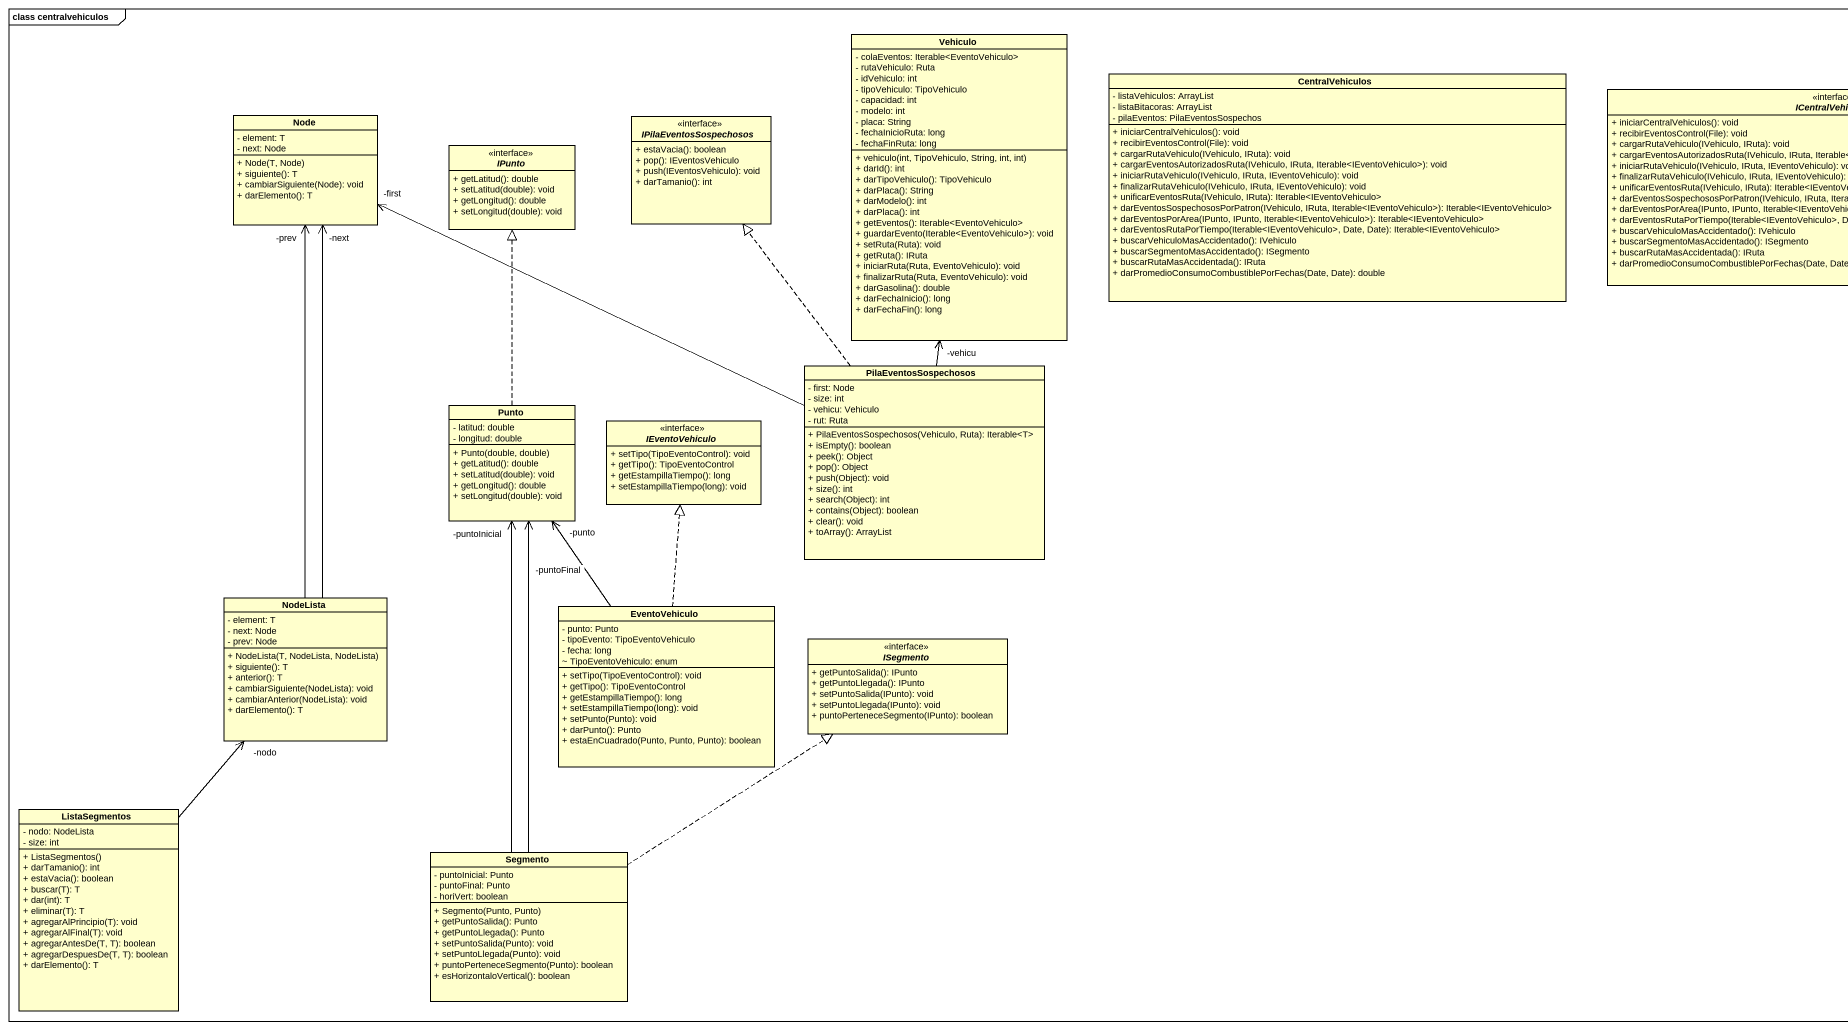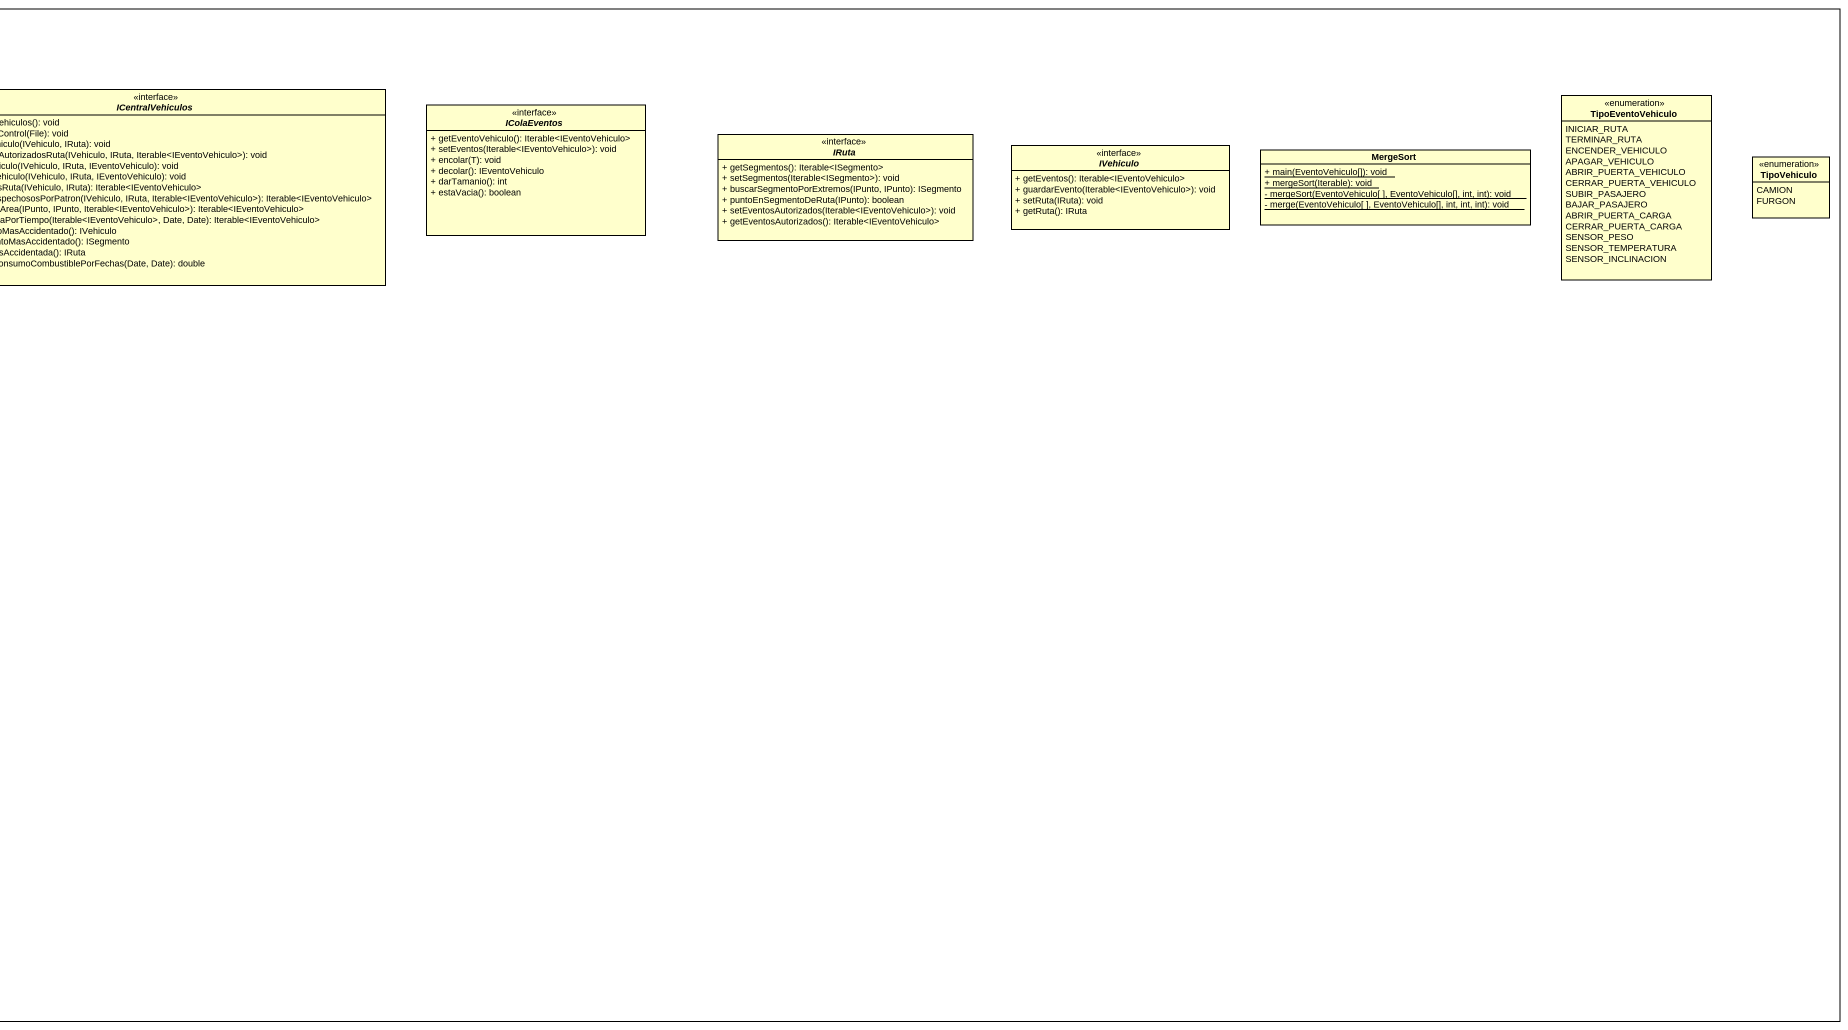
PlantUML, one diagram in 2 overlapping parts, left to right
@startuml
mainframe class centralvehiculos
hide circle
hide empty members
skinparam classAttributeIconSize 0
class Vehiculo {
  - colaEventos: Iterable<EventoVehiculo>
  - rutaVehiculo: Ruta
  - idVehiculo: int
  - tipoVehiculo: TipoVehiculo
  - capacidad: int
  - modelo: int
  - placa: String
  - fechaInicioRuta: long
  - fechaFinRuta: long
  + vehiculo(int, TipoVehiculo, String, int, int)
  + darId(): int
  + darTipoVehiculo(): TipoVehiculo
  + darPlaca(): String
  + darModelo(): int
  + darPlaca(): int
  + getEventos(): Iterable<EventoVehiculo>
  + guardarEvento(Iterable<EventoVehiculo>): void
  + setRuta(Ruta): void
  + getRuta(): IRuta
  + iniciarRuta(Ruta, EventoVehiculo): void
  + finalizarRuta(Ruta, EventoVehiculo): void
  + darGasolina(): double
  + darFechaInicio(): long
  + darFechaFin(): long
}
class CentralVehiculos {
  - listaVehiculos: ArrayList
  - listaBitacoras: ArrayList
  - pilaEventos: PilaEventosSospechos
  + iniciarCentralVehiculos(): void
  + recibirEventosControl(File): void
  + cargarRutaVehiculo(IVehiculo, IRuta): void
  + cargarEventosAutorizadosRuta(IVehiculo, IRuta, Iterable<IEventoVehiculo>): void
  + iniciarRutaVehiculo(IVehiculo, IRuta, IEventoVehiculo): void
  + finalizarRutaVehiculo(IVehiculo, IRuta, IEventoVehiculo): void
  + unificarEventosRuta(IVehiculo, IRuta): Iterable<IEventoVehiculo>
  + darEventosSospechososPorPatron(IVehiculo, IRuta, Iterable<IEventoVehiculo>): Iterable<IEventoVehiculo>
  + darEventosPorArea(IPunto, IPunto, Iterable<IEventoVehiculo>): Iterable<IEventoVehiculo>
  + darEventosRutaPorTiempo(Iterable<IEventoVehiculo>, Date, Date): Iterable<IEventoVehiculo>
  + buscarVehiculoMasAccidentado(): IVehiculo
  + buscarSegmentoMasAccidentado(): ISegmento
  + buscarRutaMasAccidentada(): IRuta
  + darPromedioConsumoCombustiblePorFechas(Date, Date): double
}
interface ICentralVehiculos <<interface>> {
  + iniciarCentralVehiculos(): void
  + recibirEventosControl(File): void
  + cargarRutaVehiculo(IVehiculo, IRuta): void
  + cargarEventosAutorizadosRuta(IVehiculo, IRuta, Iterable<IEventoVehiculo>): void
  + iniciarRutaVehiculo(IVehiculo, IRuta, IEventoVehiculo): void
  + finalizarRutaVehiculo(IVehiculo, IRuta, IEventoVehiculo): void
  + unificarEventosRuta(IVehiculo, IRuta): Iterable<IEventoVehiculo>
  + darEventosSospechososPorPatron(IVehiculo, IRuta, Iterable<IEventoVehiculo>): Iterable<IEventoVehiculo>
  + darEventosPorArea(IPunto, IPunto, Iterable<IEventoVehiculo>): Iterable<IEventoVehiculo>
  + darEventosRutaPorTiempo(Iterable<IEventoVehiculo>, Date, Date): Iterable<IEventoVehiculo>
  + buscarVehiculoMasAccidentado(): IVehiculo
  + buscarSegmentoMasAccidentado(): ISegmento
  + buscarRutaMasAccidentada(): IRuta
  + darPromedioConsumoCombustiblePorFechas(Date, Date): double
}
interface IColaEventos <<interface>> {
  + getEventoVehiculo(): Iterable<IEventoVehiculo>
  + setEventos(Iterable<IEventoVehiculo>): void
  + encolar(T): void
  + decolar(): IEventoVehiculo
  + darTamanio(): int
  + estaVacia(): boolean
}
enum TipoEventoVehiculo {
  INICIAR_RUTA
  TERMINAR_RUTA
  ENCENDER_VEHICULO
  APAGAR_VEHICULO
  ABRIR_PUERTA_VEHICULO
  CERRAR_PUERTA_VEHICULO
  SUBIR_PASAJERO
  BAJAR_PASAJERO
  ABRIR_PUERTA_CARGA
  CERRAR_PUERTA_CARGA
  SENSOR_PESO
  SENSOR_TEMPERATURA
  SENSOR_INCLINACION
}
class "Node" as Node_ {
  - element: T
  - next: Node
  + Node(T, Node)
  + siguiente(): T
  + cambiarSiguiente(Node): void
  + darElemento(): T
}
interface IPunto <<interface>> {
  + getLatitud(): double
  + setLatitud(double): void
  + getLongitud(): double
  + setLongitud(double): void
}
interface IPilaEventosSospechosos <<interface>> {
  + estaVacia(): boolean
  + pop(): IEventosVehiculo
  + push(IEventosVehiculo): void
  + darTamanio(): int
}
interface IRuta <<interface>> {
  + getSegmentos(): Iterable<ISegmento>
  + setSegmentos(Iterable<ISegmento>): void
  + buscarSegmentoPorExtremos(IPunto, IPunto): ISegmento
  + puntoEnSegmentoDeRuta(IPunto): boolean
  + setEventosAutorizados(Iterable<IEventoVehiculo>): void
  + getEventosAutorizados(): Iterable<IEventoVehiculo>
}
interface IVehiculo <<interface>> {
  + getEventos(): Iterable<IEventoVehiculo>
  + guardarEvento(Iterable<IEventoVehiculo>): void
  + setRuta(IRuta): void
  + getRuta(): IRuta
}
class MergeSort {
  {static} + main(EventoVehiculo[]): void
  {static} + mergeSort(Iterable): void
  {static} - mergeSort(EventoVehiculo[ ], EventoVehiculo[], int, int): void
  {static} - merge(EventoVehiculo[ ], EventoVehiculo[], int, int, int): void
}
enum TipoVehiculo {
  CAMION
  FURGON
}
class PilaEventosSospechosos {
  - first: Node
  - size: int
  - vehicu: Vehiculo
  - rut: Ruta
  + PilaEventosSospechosos(Vehiculo, Ruta): Iterable<T>
  + isEmpty(): boolean
  + peek(): Object
  + pop(): Object
  + push(Object): void
  + size(): int
  + search(Object): int
  + contains(Object): boolean
  + clear(): void
  + toArray(): ArrayList
}
class Punto {
  - latitud: double
  - longitud: double
  + Punto(double, double)
  + getLatitud(): double
  + setLatitud(double): void
  + getLongitud(): double
  + setLongitud(double): void
}
interface IEventoVehiculo <<interface>> {
  + setTipo(TipoEventoControl): void
  + getTipo(): TipoEventoControl
  + getEstampillaTiempo(): long
  + setEstampillaTiempo(long): void
}
class NodeLista {
  - element: T
  - next: Node
  - prev: Node
  + NodeLista(T, NodeLista, NodeLista)
  + siguiente(): T
  + anterior(): T
  + cambiarSiguiente(NodeLista): void
  + cambiarAnterior(NodeLista): void
  + darElemento(): T
}
class EventoVehiculo {
  - punto: Punto
  - tipoEvento: TipoEventoVehiculo
  - fecha: long
  ~ TipoEventoVehiculo: enum
  + setTipo(TipoEventoControl): void
  + getTipo(): TipoEventoControl
  + getEstampillaTiempo(): long
  + setEstampillaTiempo(long): void
  + setPunto(Punto): void
  + darPunto(): Punto
  + estaEnCuadrado(Punto, Punto, Punto): boolean
}
interface ISegmento <<interface>> {
  + getPuntoSalida(): IPunto
  + getPuntoLlegada(): IPunto
  + setPuntoSalida(IPunto): void
  + setPuntoLlegada(IPunto): void
  + puntoPerteneceSegmento(IPunto): boolean
}
class ListaSegmentos {
  - nodo: NodeLista
  - size: int
  + ListaSegmentos()
  + darTamanio(): int
  + estaVacia(): boolean
  + buscar(T): T
  + dar(int): T
  + eliminar(T): T
  + agregarAlPrincipio(T): void
  + agregarAlFinal(T): void
  + agregarAntesDe(T, T): boolean
  + agregarDespuesDe(T, T): boolean
  + darElemento(): T
}
class Segmento {
  - puntoInicial: Punto
  - puntoFinal: Punto
  - horiVert: boolean
  + Segmento(Punto, Punto)
  + getPuntoSalida(): Punto
  + getPuntoLlegada(): Punto
  + setPuntoSalida(Punto): void
  + setPuntoLlegada(Punto): void
  + puntoPerteneceSegmento(Punto): boolean
  + esHorizontaloVertical(): boolean
}
PilaEventosSospechosos -up-> "-vehicu" Vehiculo
PilaEventosSospechosos -left-> "-first" Node_
PilaEventosSospechosos .up.|> IPilaEventosSospechosos
Punto .up.|> IPunto
NodeLista -up-> "-next" Node_
NodeLista -up-> "-prev" Node_
EventoVehiculo -up-> "-punto" Punto
EventoVehiculo .up.|> IEventoVehiculo
ListaSegmentos -up-> "-nodo" NodeLista
Segmento -up-> "-puntoFinal" Punto
Segmento -up-> "-puntoInicial" Punto
Segmento .up.|> ISegmento
@enduml
